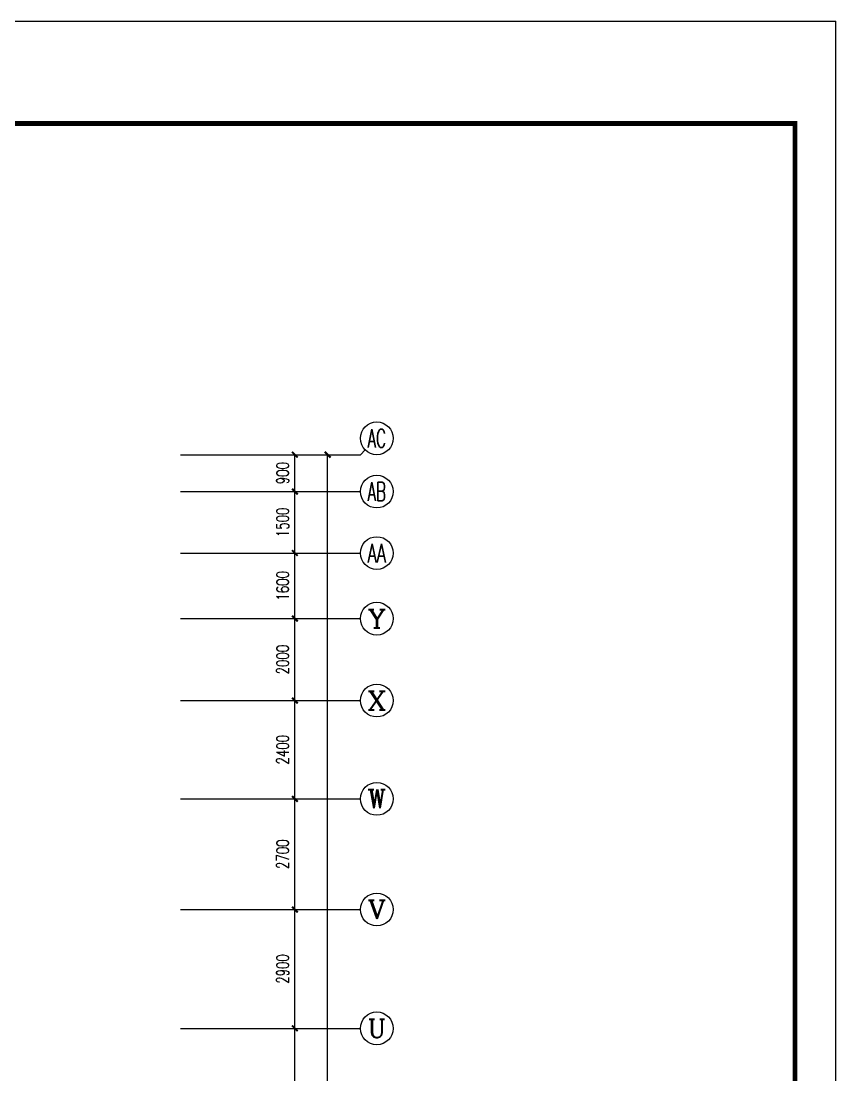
# Model space of a CAD drawing. Extents: x 190999 to 918899, y -200814 to 215286.
# Drawn here: x 814911 to 834799, y 11268 to 36986 of the extents above; entities that cross this region are included whole.
import ezdxf
from ezdxf.enums import TextEntityAlignment as Align

# ---------------------------------------------------------------- set-up
doc = ezdxf.new("R2010")
doc.units = 0
doc.header["$LTSCALE"] = 1000
doc.header["$MEASUREMENT"] = 0
doc.layers.get('Defpoints').update_dxf_attribs({"color": 1})
for name, color, linetype in [('AXIS', 3, 'Continuous'), ('AXIS_TEXT', 7, 'Continuous'), ('图框', 189, 'Continuous')]:
    doc.layers.add(name, color=color, linetype=linetype)
doc.styles.add('_TCH_AXIS', font='COMPLEX', dxfattribs={"bigfont": 'GBCBIG'})
doc.styles.add('COMPLEX', font='COMPLEX')
doc.styles.add('DIM_FONT', font='SIMPLEX', dxfattribs={"width": 0.7, "bigfont": 'GBCBIG'})
doc.dimstyles.new('DIMN', dxfattribs={"dimtxt": 300, "dimasz": 100, "dimexe": 250, "dimexo": 300, "dimgap": 150, "dimtad": 1, "dimdec": 0, "dimzin": 0, "dimdsep": 46, "dimtxsty": 'DIM_FONT', "dimblk": 'ARCHTICK', "dimcen": 0.09, "dimclrt": 7, "dimazin": 2, "dimtfac": 1, "dimtdec": 0, "dimtix": 1, "dimtmove": 2, "dimatfit": 3, "dimfxl": 0, "dimtolj": 1, "dimtzin": 0, "dimarcsym": 0})

# ---------------------------------------------------------------- blocks, each defined once
blk = doc.blocks.new('TJAD_TK_A0')
at = {"layer": '图框'}
for p in [(2162, 399.3), (973, -441.7)]:
    blk.add_line(p, (973, 399.3), dxfattribs=at)
at = {"layer": '图框', "const_width": 1.2}
blk.add_lwpolyline([(2152, -431.7), (2152, 389.3), (998, 389.3), (998, -431.7)], close=True, dxfattribs=at)
blk = doc.blocks.new('_ArchTick')
at = {"const_width": 0.5}
blk.add_lwpolyline([(-0.7, -0.7), (0.7, 0.7)], dxfattribs=at)
blk = doc.blocks.new('*D736')
at = {"layer": 'AXIS', "color": 0, "lineweight": -2}
for p, q in [((820799, 12404), (821843, 12404)), ((821593, 8404), (821593, 12404)), ((820799, 8404), (821843, 8404))]:
    blk.add_line(p, q, dxfattribs=at)
at = {"layer": 'Defpoints', "color": 0}
for p in [(820499, 12404), (821593, 12404), (820499, 8404)]:
    blk.add_point(p, dxfattribs=at)
at = {"layer": 'AXIS', "color": 0, "lineweight": -2, "xscale": 100, "yscale": 100, "zscale": 100}
for p, rotation in [((821593, 12404), 90), ((821593, 8404), 270)]:
    blk.add_blockref('_ArchTick', p, dxfattribs=dict(at, rotation=rotation))
at = {"layer": 'AXIS', "color": 7, "insert": (821293, 10404), "char_height": 300, "attachment_point": 5, "rotation": 90, "style": 'DIM_FONT'}
blk.add_mtext('\\A1;4000', dxfattribs=at)
blk = doc.blocks.new('*D737')
at = {"layer": 'AXIS', "color": 0, "lineweight": -2}
for p, q in [((820799, 15304), (821843, 15304)), ((821593, 12404), (821593, 15304)), ((820799, 12404), (821843, 12404))]:
    blk.add_line(p, q, dxfattribs=at)
at = {"layer": 'Defpoints', "color": 0}
for p in [(820499, 15304), (821593, 15304), (820499, 12404)]:
    blk.add_point(p, dxfattribs=at)
at = {"layer": 'AXIS', "color": 0, "lineweight": -2, "xscale": 100, "yscale": 100, "zscale": 100}
for p, rotation in [((821593, 15304), 90), ((821593, 12404), 270)]:
    blk.add_blockref('_ArchTick', p, dxfattribs=dict(at, rotation=rotation))
at = {"layer": 'AXIS', "color": 7, "insert": (821293, 13854), "char_height": 300, "attachment_point": 5, "rotation": 90, "style": 'DIM_FONT'}
blk.add_mtext('\\A1;2900', dxfattribs=at)
blk = doc.blocks.new('*D738')
at = {"layer": 'AXIS', "color": 0, "lineweight": -2}
for p, q in [((820799, 18004), (821843, 18004)), ((821593, 15304), (821593, 18004)), ((820799, 15304), (821843, 15304))]:
    blk.add_line(p, q, dxfattribs=at)
at = {"layer": 'Defpoints', "color": 0}
for p in [(820499, 18004), (821593, 18004), (820499, 15304)]:
    blk.add_point(p, dxfattribs=at)
at = {"layer": 'AXIS', "color": 0, "lineweight": -2, "xscale": 100, "yscale": 100, "zscale": 100}
for p, rotation in [((821593, 18004), 90), ((821593, 15304), 270)]:
    blk.add_blockref('_ArchTick', p, dxfattribs=dict(at, rotation=rotation))
at = {"layer": 'AXIS', "color": 7, "insert": (821293, 16654), "char_height": 300, "attachment_point": 5, "rotation": 90, "style": 'DIM_FONT'}
blk.add_mtext('\\A1;2700', dxfattribs=at)
blk = doc.blocks.new('*D739')
at = {"layer": 'AXIS', "color": 0, "lineweight": -2}
for p, q in [((820799, 20404), (821843, 20404)), ((821593, 18004), (821593, 20404)), ((820799, 18004), (821843, 18004))]:
    blk.add_line(p, q, dxfattribs=at)
at = {"layer": 'Defpoints', "color": 0}
for p in [(820499, 20404), (821593, 20404), (820499, 18004)]:
    blk.add_point(p, dxfattribs=at)
at = {"layer": 'AXIS', "color": 0, "lineweight": -2, "xscale": 100, "yscale": 100, "zscale": 100}
for p, rotation in [((821593, 20404), 90), ((821593, 18004), 270)]:
    blk.add_blockref('_ArchTick', p, dxfattribs=dict(at, rotation=rotation))
at = {"layer": 'AXIS', "color": 7, "insert": (821293, 19204), "char_height": 300, "attachment_point": 5, "rotation": 90, "style": 'DIM_FONT'}
blk.add_mtext('\\A1;2400', dxfattribs=at)
blk = doc.blocks.new('*D740')
at = {"layer": 'AXIS', "color": 0, "lineweight": -2}
for p, q in [((820799, 22404), (821843, 22404)), ((821593, 20404), (821593, 22404)), ((820799, 20404), (821843, 20404))]:
    blk.add_line(p, q, dxfattribs=at)
at = {"layer": 'Defpoints', "color": 0}
for p in [(820499, 22404), (821593, 22404), (820499, 20404)]:
    blk.add_point(p, dxfattribs=at)
at = {"layer": 'AXIS', "color": 0, "lineweight": -2, "xscale": 100, "yscale": 100, "zscale": 100}
for p, rotation in [((821593, 22404), 90), ((821593, 20404), 270)]:
    blk.add_blockref('_ArchTick', p, dxfattribs=dict(at, rotation=rotation))
at = {"layer": 'AXIS', "color": 7, "insert": (821293, 21404), "char_height": 300, "attachment_point": 5, "rotation": 90, "style": 'DIM_FONT'}
blk.add_mtext('\\A1;2000', dxfattribs=at)
blk = doc.blocks.new('*D741')
at = {"layer": 'AXIS', "color": 0, "lineweight": -2}
for p, q in [((820799, 24004), (821843, 24004)), ((821593, 22404), (821593, 24004)), ((820799, 22404), (821843, 22404))]:
    blk.add_line(p, q, dxfattribs=at)
at = {"layer": 'Defpoints', "color": 0}
for p in [(820499, 24004), (821593, 24004), (820499, 22404)]:
    blk.add_point(p, dxfattribs=at)
at = {"layer": 'AXIS', "color": 0, "lineweight": -2, "xscale": 100, "yscale": 100, "zscale": 100}
for p, rotation in [((821593, 24004), 90), ((821593, 22404), 270)]:
    blk.add_blockref('_ArchTick', p, dxfattribs=dict(at, rotation=rotation))
at = {"layer": 'AXIS', "color": 7, "insert": (821293, 23204), "char_height": 300, "attachment_point": 5, "rotation": 90, "style": 'DIM_FONT'}
blk.add_mtext('\\A1;1600', dxfattribs=at)
blk = doc.blocks.new('*D742')
at = {"layer": 'AXIS', "color": 0, "lineweight": -2}
for p, q in [((820799, 25504), (821843, 25504)), ((821593, 24004), (821593, 25504)), ((820799, 24004), (821843, 24004))]:
    blk.add_line(p, q, dxfattribs=at)
at = {"layer": 'Defpoints', "color": 0}
for p in [(820499, 25504), (821593, 25504), (820499, 24004)]:
    blk.add_point(p, dxfattribs=at)
at = {"layer": 'AXIS', "color": 0, "lineweight": -2, "xscale": 100, "yscale": 100, "zscale": 100}
for p, rotation in [((821593, 25504), 90), ((821593, 24004), 270)]:
    blk.add_blockref('_ArchTick', p, dxfattribs=dict(at, rotation=rotation))
at = {"layer": 'AXIS', "color": 7, "insert": (821293, 24754), "char_height": 300, "attachment_point": 5, "rotation": 90, "style": 'DIM_FONT'}
blk.add_mtext('\\A1;1500', dxfattribs=at)
blk = doc.blocks.new('*D743')
at = {"layer": 'AXIS', "color": 0, "lineweight": -2}
for p, q in [((820799, 26404), (821843, 26404)), ((821593, 25504), (821593, 26404)), ((820799, 25504), (821843, 25504))]:
    blk.add_line(p, q, dxfattribs=at)
at = {"layer": 'Defpoints', "color": 0}
for p in [(820499, 26404), (821593, 26404), (820499, 25504)]:
    blk.add_point(p, dxfattribs=at)
at = {"layer": 'AXIS', "color": 0, "lineweight": -2, "xscale": 100, "yscale": 100, "zscale": 100}
for p, rotation in [((821593, 26404), 90), ((821593, 25504), 270)]:
    blk.add_blockref('_ArchTick', p, dxfattribs=dict(at, rotation=rotation))
at = {"layer": 'AXIS', "color": 7, "insert": (821293, 25954), "char_height": 300, "attachment_point": 5, "rotation": 90, "style": 'DIM_FONT'}
blk.add_mtext('\\A1;900', dxfattribs=at)
blk = doc.blocks.new('*D744')
at = {"layer": 'AXIS', "color": 0, "lineweight": -2}
for p, q in [((820799, 26404), (822643, 26404)), ((822393, -61596), (822393, 26404)), ((820799, -61596), (822643, -61596))]:
    blk.add_line(p, q, dxfattribs=at)
at = {"layer": 'Defpoints', "color": 0}
for p in [(820499, 26404), (822393, 26404), (820499, -61596)]:
    blk.add_point(p, dxfattribs=at)
at = {"layer": 'AXIS', "color": 0, "lineweight": -2, "xscale": 100, "yscale": 100, "zscale": 100}
for p, rotation in [((822393, 26404), 90), ((822393, -61596), 270)]:
    blk.add_blockref('_ArchTick', p, dxfattribs=dict(at, rotation=rotation))
at = {"layer": 'AXIS', "color": 7, "insert": (822093, -17596), "char_height": 300, "attachment_point": 5, "rotation": 90, "style": 'DIM_FONT'}
blk.add_mtext('\\A1;88000', dxfattribs=at)
blk = doc.blocks.new('_AXISO')
blk.add_circle((0, 0), 0.5)
at = {"layer": 'AXIS_TEXT', "style": 'COMPLEX', "width": 1.041667}
blk.add_attdef('A', text='', height=0.56, dxfattribs=at).set_placement((-0.25, -0.28), (0.25, -0.28), align=Align.FIT)

msp = doc.modelspace()

# ---------------------------------------------------------------- linework, layer by layer
at = {"layer": 'AXIS'}
for p, q in [((823310.1, 26520.9), (823193, 26403.7)), ((818798.5, 26403.7), (823193, 26403.7)), ((818798.5, 25503.7), (823193, 25503.7)), ((818798.5, 24003.7), (823193, 24003.7)), ((818798.5, 22403.7), (823193, 22403.7)), ((818798.5, 20403.7), (823193, 20403.7)), ((818798.5, 18003.7), (823193, 18003.7)), ((818798.5, 15303.7), (823193, 15303.7)), ((818798.5, 12403.7), (823193, 12403.7))]:
    msp.add_line(p, q, dxfattribs=at)

# ---------------------------------------------------------------- block references
ref = msp.add_blockref('_AXISO', (823593, 26803.7), dxfattribs=dict(at, xscale=800, yscale=800, zscale=800))
ref.add_attrib('A', 'AC', dxfattribs={"layer": 'AXIS_TEXT', "height": 452.55, "style": '_TCH_AXIS', "width": 0.583333}).set_placement((823366.7, 26577.4), (823819.3, 26577.4), align=Align.FIT)
ref = msp.add_blockref('_AXISO', (823593, 25503.7), dxfattribs=dict(at, xscale=800, yscale=800, zscale=800))
ref.add_attrib('A', 'AB', dxfattribs={"layer": 'AXIS_TEXT', "height": 452.55, "style": '_TCH_AXIS', "width": 0.552632}).set_placement((823366.7, 25277.4), (823819.3, 25277.4), align=Align.FIT)
ref = msp.add_blockref('_AXISO', (823593, 24003.7), dxfattribs=dict(at, xscale=800, yscale=800, zscale=800))
ref.add_attrib('A', 'AA', dxfattribs={"layer": 'AXIS_TEXT', "height": 452.55, "style": '_TCH_AXIS', "width": 0.538462}).set_placement((823366.7, 23777.4), (823819.3, 23777.4), align=Align.FIT)
ref = msp.add_blockref('_AXISO', (823593, 22403.7), dxfattribs=dict(at, xscale=800, yscale=800, zscale=800))
ref.add_attrib('A', 'Y', dxfattribs={"layer": 'AXIS_TEXT', "height": 452.5, "style": '_TCH_AXIS', "width": 1.105263}).set_placement((823366.7, 22177.4), (823819.3, 22177.4), align=Align.FIT)
ref = msp.add_blockref('_AXISO', (823593, 20403.7), dxfattribs=dict(at, xscale=800, yscale=800, zscale=800))
ref.add_attrib('A', 'X', dxfattribs={"layer": 'AXIS_TEXT', "height": 452.5, "style": '_TCH_AXIS', "width": 1.166667}).set_placement((823366.7, 20177.4), (823819.3, 20177.4), align=Align.FIT)
ref = msp.add_blockref('_AXISO', (823593, 18003.7), dxfattribs=dict(at, xscale=800, yscale=800, zscale=800))
ref.add_attrib('A', 'W', dxfattribs={"layer": 'AXIS_TEXT', "height": 452.5, "style": '_TCH_AXIS', "width": 0.954545}).set_placement((823366.7, 17777.4), (823819.3, 17777.4), align=Align.FIT)
ref = msp.add_blockref('_AXISO', (823593, 15303.7), dxfattribs=dict(at, xscale=800, yscale=800, zscale=800))
ref.add_attrib('A', 'V', dxfattribs={"layer": 'AXIS_TEXT', "height": 452.5, "style": '_TCH_AXIS', "width": 1.166667}).set_placement((823366.7, 15077.4), (823819.3, 15077.4), align=Align.FIT)
ref = msp.add_blockref('_AXISO', (823593, 12403.7), dxfattribs=dict(at, xscale=800, yscale=800, zscale=800))
ref.add_attrib('A', 'U', dxfattribs={"layer": 'AXIS_TEXT', "height": 452.5, "style": '_TCH_AXIS', "width": 1.05}).set_placement((823366.7, 12177.4), (823819.3, 12177.4), align=Align.FIT)
at = {"layer": '图框', "xscale": 100, "yscale": 100, "zscale": 100, "rotation": 270}
msp.add_blockref('TJAD_TK_A0', (794868.8, 134286.5), dxfattribs=at)

# ---------------------------------------------------------------- dimensions: what is measured, and where the dimension line sits
at = {"layer": 'AXIS'}
for p1, p2, distance, picture, middle in [((820498.5, 25503.7), (820498.5, 26403.7), -1094.4, '*D743', (821293, 25953.7)), ((820498.5, -61596.3), (820498.5, 26403.7), -1894.4, '*D744', (822093, -17596.3)), ((820498.5, 24003.7), (820498.5, 25503.7), -1094.4, '*D742', (821293, 24753.7)), ((820498.5, 22403.7), (820498.5, 24003.7), -1094.4, '*D741', (821293, 23203.7)), ((820498.5, 20403.7), (820498.5, 22403.7), -1094.4, '*D740', (821293, 21403.7)), ((820498.5, 18003.7), (820498.5, 20403.7), -1094.4, '*D739', (821293, 19203.7)), ((820498.5, 15303.7), (820498.5, 18003.7), -1094.4, '*D738', (821293, 16653.7)), ((820498.5, 12403.7), (820498.5, 15303.7), -1094.4, '*D737', (821293, 13853.7)), ((820498.5, 8403.7), (820498.5, 12403.7), -1094.4, '*D736', (821293, 10403.7))]:
    dim = msp.add_aligned_dim(p1=p1, p2=p2, distance=distance, dimstyle='DIMN', dxfattribs=at)
    dim.commit()
    dim.dimension.update_dxf_attribs({"geometry": picture, "text_midpoint": middle})

doc.saveas('drawing.dxf')
